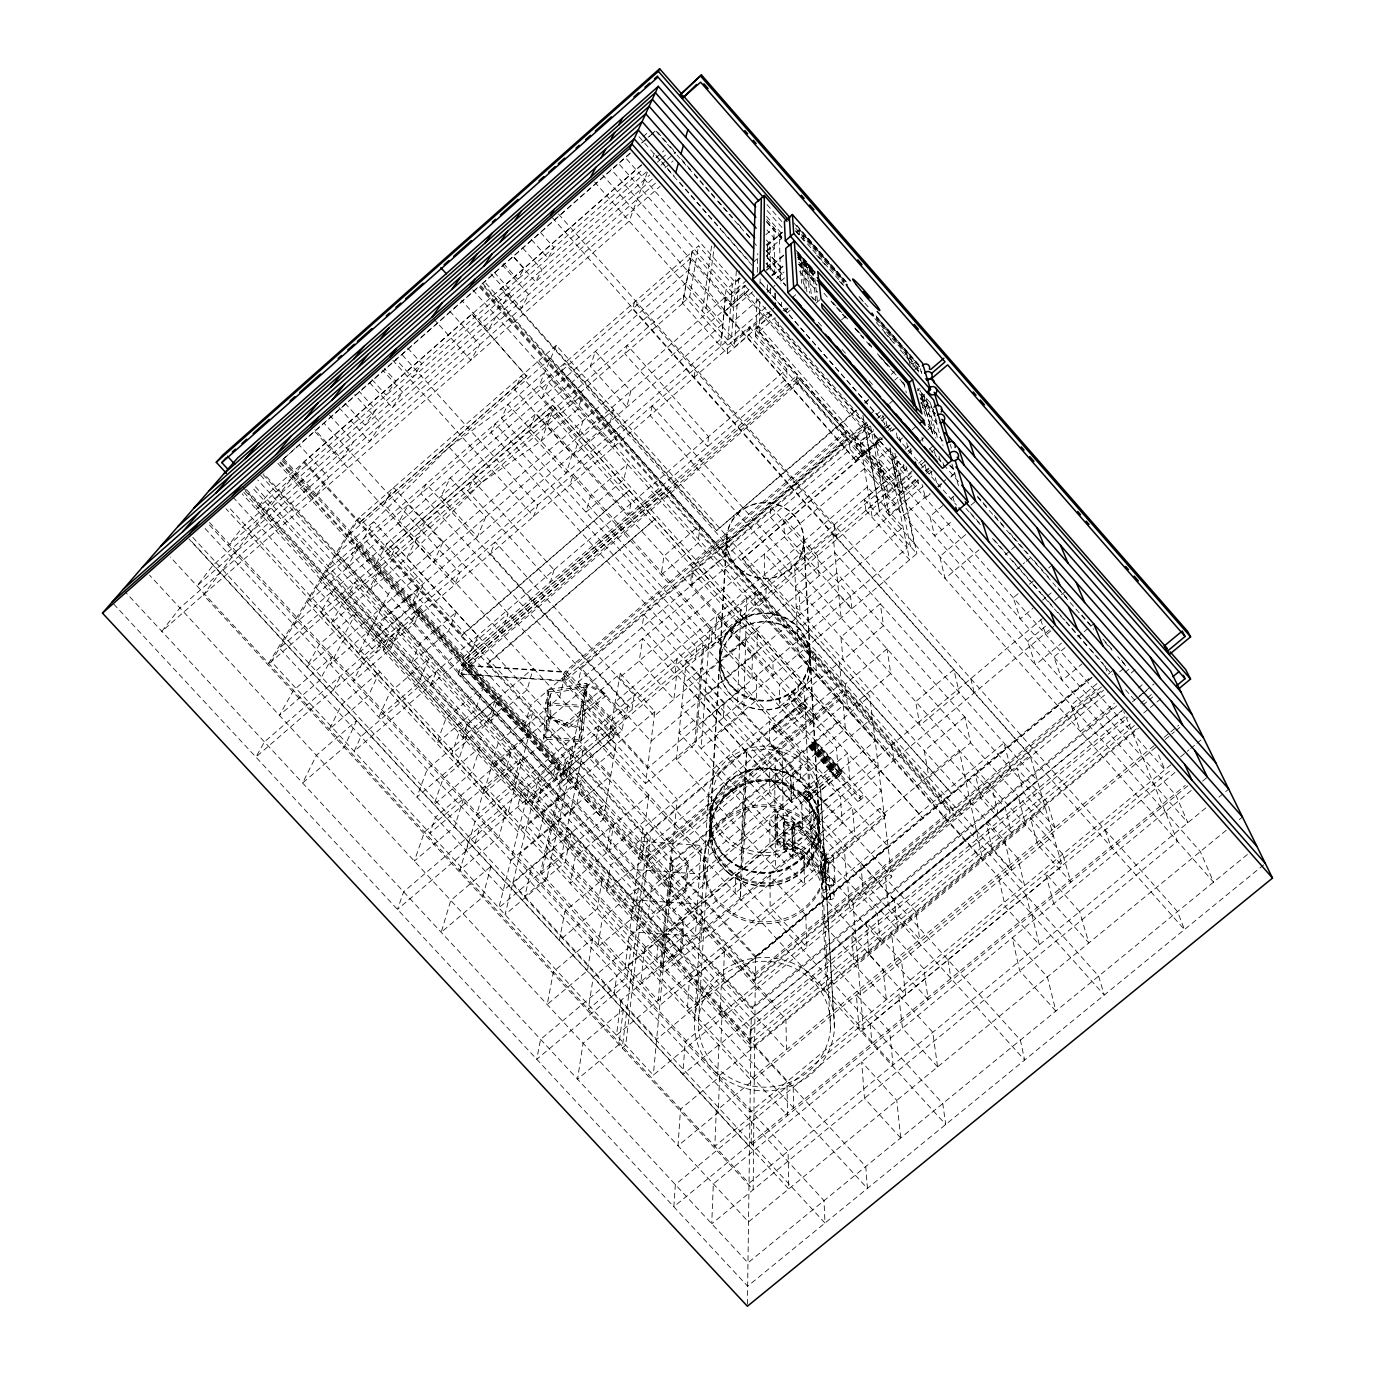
<?xml version="1.0" encoding="UTF-8"?>
<svg xmlns="http://www.w3.org/2000/svg" width="1375" height="1375" viewBox="0 0 1375 1375"><rect width="100%" height="100%" fill="white"/><g stroke="black" fill="none" stroke-linecap="round" stroke-linejoin="round"><path stroke-width="0.75" stroke-dasharray="5 3.75" d="M754.273 975.958L754.291 973.93L649.138 858.808L844.748 693.877L949.747 811.216L950.073 812.952L754.273 975.958L648.931 860.63L649.138 858.808M755.511 957.584L753.156 1189.77L203.362 594.877L304.287 461.519L471.848 314.067L526.728 376.406L358.995 523.033L527.072 375.667M1091.973 677.531L755.683 957.756L755.7 956.261L670.364 862.744L837.564 721.961L837.65 723.164M1116.809 705.839L752.091 1008.838L752.108 1007.291L263.828 473.705M756.748 675.589L756.456 700.219L715.172 735.178M751.18 1143.02L751.438 1121.811M280.397 462.017L753.758 980.117L753.741 981.389L1103.627 690.233M1134.444 725.553L750.011 1044.261L750.2 1030.923L251.608 486.836M1130.508 723.92L750.372 1039.139L750.527 1027.177L253.498 484.67M747.416 1304.239L751.214 1018.841L257.778 480.012M759.756 301.434L759.12 333.455L755.528 336.566L880.172 477.761L900.866 460.006M760.031 283.938L760.117 277.991M756.783 298.048L756.095 328.402L901.02 492.628L892.702 452.839M757.35 272.284L757.78 253.464M755.528 336.566L755.683 329.794L759.223 326.717L882.131 466.056L883.764 474.702L755.683 329.794M735.109 893.148L735.625 875.806M742.259 558.25L952.136 794.045L742.225 559.23L882.269 438.573M740.747 609.933L737.481 705.65L891.756 876.855L653.331 1075.13L271.305 661.616L359.253 517.653L673.097 861.712L653.331 1075.13M749.341 326.752L786.741 369.136L360.955 736.467L354.166 751.3L787.084 378.022L749.048 334.933L749.341 326.752L727.942 345.297L727.272 353.788L682.464 303.153L692.089 251.47L698.517 245.85L732.377 284.281L727.959 340.089M723.714 798.669L724.264 786.362M731.07 636.677L731.448 628.203M746.78 280.122L725.123 298.942L731.053 305.68L731.775 296.45L744.631 285.278L744.167 294.284L869.653 436.648L856.556 447.855L862.211 454.266L880.756 438.419M729.867 561.138L729.936 559.848M585.922 683.306L587.331 685.317L583.258 730.056L580.869 741.469L543.692 738.994L545.755 702.934L548.591 691.986L547.198 689.941L585.922 683.306L605.189 693.258L606.581 695.269L568.597 727.684L548.934 718.162L547.542 716.134L547.198 689.941M580.869 741.469L583.017 705.409L587.331 685.317L585.406 686.967L581.522 728.166L579.116 739.561L545.652 737.327L547.508 704.859L550.327 693.894L548.591 691.986L587.331 685.317L606.581 695.269M709.638 836.567L726.653 542.816M710.153 836.533L710.892 823.762M719.812 668.388L720.311 659.587M711.081 828.609L711.15 827.544M579.116 739.561L581.041 707.094L585.406 686.967L550.327 693.894L550.842 716.53L545.652 737.327M698.569 1020.061L726.292 542.833M703.742 861.3L703.862 859.478M694.616 1019.803L708.348 797.242M1101.478 686.933L952.995 810.528L722.202 552.578L722.288 551.289L869.602 425.167M771.702 314.892L734.319 347.273L739.32 270.892M630.266 152.969L481.937 284.023L719.297 549.33L719.383 548.041L866.714 421.867M741.761 838.389L745.903 778.353M741.022 867.591L745.284 805.888M731.586 336.944L736.364 270.841M641.541 164.725L500.655 288.991L716.581 530.544L856.694 409.527M681.467 952.119L683.908 920.648L573.083 799.459L554.675 815.1L699.067 972.675L697.073 1005.589L548.402 843.631L567.342 827.561L681.467 952.119L662.544 967.966L665.517 936.066L683.908 920.648M688.394 862.778L670.983 877.422L668.319 905.936L686.211 890.914L688.394 862.778L583.619 747.828L566.208 762.678L541.75 873.916L561.258 857.381L583.619 747.828M791.639 802.364L790.952 776.497L808.586 761.681L809.755 787.153L791.639 802.364L683.994 683.152L702.127 667.734L842.342 823.298L840.28 796.898L703.897 645.356L696.163 743.084L676.38 759.859L775.466 869.103L774.727 783.647M680.281 950.83L682.739 919.377M685.077 889.677L687.294 861.575M702.952 642.159L694.925 741.709L812.453 871.561L804.409 691.797L521.194 376.028L514.748 389.83L836.498 748.155L838.337 771.873L507.959 404.37L449.144 447.167L373.759 521.606L337.477 553.3L668.181 914.702L875.205 740.936L544.895 372.092L507.959 404.37L501.462 418.275L708.469 648.295L746.281 616.103L539.309 385.223L556.273 345.366L869.739 696.145L891.756 876.855M720.706 346.363L725.966 289.867L741.108 276.684M882.166 437.731L855.594 460.436L724.264 311.747L749.169 289.558M660.413 965.405L671.928 844.731L775.139 757.728L790.488 774.761L791.158 800.577L775.38 783.097L775.139 757.728M670.364 862.744L670.227 864.119L869.739 696.145M676.38 759.859L686.262 660.395L703.897 645.356M656.683 958.839L658.522 940.466M646.405 857.862L646.611 856.041L842.222 691.058L664.366 492.319L467.998 662.561L646.405 857.862L842.359 692.605L842.222 691.058M644.944 836.395L645.098 835.055L812.333 693.825M644.772 836.223L641.661 861.42L606.513 891.069L610.5 865.167L812.384 694.977M620.314 673.423L608.042 742.397L645.511 783.578L654.878 711.58L620.314 673.423L581.384 706.681L565.881 778.267L603.367 819.294L498.816 907.878L528.464 790.848L899.92 474.306L866.714 436.648L879.45 511.38L872.214 517.55L860.286 442.131L874.964 429.584M614.195 994.434L616.722 975.511M714.725 243.117L706.114 308.12L702.488 311.266L711.614 245.833M634.803 825.292L634.975 823.969M694.134 377.352L695.372 368.328M467.998 662.561L664.366 492.319M537.883 802.106L541.647 786.483L354.905 582.519L347.944 594.877L537.883 802.106L622.136 730.4L624.525 715.877L581.333 668.302L848.719 439.347L885.689 481.233L887.717 491.958L865.958 510.486L909.614 559.797L893.492 479.772L854.752 435.841L867.591 424.858L744.631 285.278M609.4 797.448L609.606 796.159M294.783 448.611L282.648 459.645L464.905 659.175L661.1 490.05L661.289 488.864L479.548 285.777M603.367 819.294L615.948 744.683L654.878 711.58M613.766 737.103L615.278 728.286L564.352 672.237L464.011 665.552L460.952 673.767L560.398 782.53L613.766 737.103L562.306 680.522L460.952 673.767L798.291 383.178L797.964 377.764L464.011 665.552L562.444 773.283L615.278 728.286M682.464 303.153L689.717 296.828L698.517 245.85M571.106 833.027L565.314 862.056L524.855 896.328L531.781 866.353M776.789 817.403L777.477 814.155L785.778 815.77A64.591 62.047 1.3 0 1 828.248 862.778L828.764 870.873L825.327 871.062L824.845 863.414A61.136 58.73 1.3 0 0 784.644 818.933L776.789 817.403L777.081 844.68L785.142 846.261A62.855 60.277 1.3 0 1 826.478 891.911L826.977 899.783L830.5 899.559L828.248 862.778M777.081 844.68L777.477 814.155M821.58 866.37L824.983 865.717A61.273 58.85 1.3 0 0 784.678 821.167L783.561 824.33A57.802 55.516 1.3 0 1 821.58 866.37L825.017 866.37M784.42 843.786L785.108 843.923A62.7 60.139 1.3 0 1 826.341 889.47L822.852 890.123A59.159 56.736 1.3 0 0 783.956 847.172L784.025 821.03M836.275 778.628L836.103 776.188L839.438 773.369A4.434 0.98 -42.2 0 0 836.189 777.408L830.38 770.945L833.645 766.923L830.294 769.725L830.466 772.148L836.275 778.628L842.892 771.77M565.589 759.206L540.495 872.558L658.144 1000.467L677.153 799.339L393.714 487.506L384.003 504.109L705.994 857.862L704.395 884.314L373.759 521.606L363.945 538.347L606.048 803.395L503.181 890.622L279.503 648.209L684.08 295.728L727.942 345.297M622.136 730.4L578.222 682.052L581.333 668.302M538.33 838.062L544.517 811.302L581.728 779.677L576.555 805.595L520.059 853.617L659.777 1005.486L884.555 817.798L745.044 662.544M815.633 741.95L815.736 741.555A4.452 0.928 -42.1 0 0 812.316 743.205L809.153 747.416L815.633 741.95L842.806 772.183M543.692 738.994L548.934 718.162L548.591 691.986M885.637 815.392L879.811 808.328L822.542 856.195L824.742 860.183L828.334 863.259L885.637 815.392L879.811 808.328M474.959 843.408L479.823 826.856M466.314 850.644L475.062 821.528L574.973 736.295L610.741 775.552L510.847 860.389M828.334 863.259L822.542 856.195M501.531 633.239L508.217 613.491L473.773 643.208L466.194 663.678M488.005 662.87L487.627 663.987L655.394 518.787L488.005 662.87L645.098 835.055M784.678 821.167L783.561 824.33L783.956 847.172L785.108 843.923M647.333 172.287L629.2 221.117L161.82 631.331L179.936 607.939L660.069 186.347M652.953 157.145L654.311 153.484M464.905 659.175L661.289 488.864M857.605 801.298L830.38 770.945L833.817 769.33L830.466 772.148M541.028 441.152L552.561 410.988L425.098 522.036L406.845 557.906L370.58 589.462L380.875 570.281L582.914 394.35L577.964 409.011L541.028 441.152L481.353 482.797L406.845 557.906M552.87 405.539L923.003 818.331L552.87 405.539L385.155 551.702L553.162 404.766M462.189 634.597L461.777 635.662L629.612 490.033L462.189 634.597L304.287 461.519M808.294 800.817C802.381 789.766 799.958 796.297 808.294 800.817L836.189 777.408A4.434 0.98 -42.2 0 0 839.644 775.809M430.77 685.231L436.322 671.447M413.239 605.739L423.672 583.447L387.148 543.383L375.581 564.506M333.438 689.889L340.708 675.778M791.931 826.839L793.478 823.866C814.516 832.906 830.105 855.027 826.959 878.539L823.625 879.605C818.967 864.394 806.953 851.434 792.395 845.109L791.931 826.839C812.281 835.519 826.856 857.02 823.625 879.605M792.395 845.109L793.977 842.084L793.478 823.866M496.272 316.284L488.28 330.052L461.673 300.352M346.122 568.786L357.827 548.797L528.791 735.883L507.323 815.719L320.564 612.442L333.712 589.978L550.688 826.564M471.848 314.067L526.728 376.406M643.173 136.709L648.123 132.155M296.398 447.184L477.95 287.203M641.506 143.069L649.55 135.988M651.148 134.578L655.961 130.333L668.731 144.839M282.648 459.645L479.016 286.602L661.1 490.05M481.937 284.023L630.008 153.536M642.881 142.192L655.755 130.848L675.52 153.347M641.352 165.172L269.311 492.594L256.352 509.317L643.225 168.953M655.944 157.764L663.953 150.717M646.387 171.909L242.705 526.934L228.302 545.514L649.688 175.055M657.422 162.198L660.567 159.431M661.719 158.417L666.514 154.206M660.928 165.172L675.675 152.213M652.3 179.18L213.091 565.142L197.003 585.922L656.339 182.411M665.036 167.973L673.045 160.944M556.273 345.366L356.383 520.163L267.833 664.641L682.67 303.377L692.261 251.677L326.803 570.78L534.016 796.881L571.123 765.273M293.838 624.731L686.572 282.356L723.044 323.606L330.395 664.417L342.839 641.214L724.316 309.839L688.909 269.758L307.364 602.611L518.066 831.875L615.175 749.306L580.422 711.116L483.312 794.045L491.116 768.092L861.73 451.189M765.892 234.695L773.867 227.752L774.83 278.042M766.219 244.87L774.073 238.03L766.992 229.969M766.975 245.455L782.323 232.1M766.975 245.936L782.341 232.564M753.019 262.419L757.677 258.38M766.975 250.284L770.086 247.586L767.37 244.492L767.405 269.878M766.906 251.367L781.464 238.717M740.369 278.369L735.522 282.58L624.061 156.114M766.202 255.905L774.28 248.875L765.892 239.319M796.623 231.997L799.098 229.866L844.233 281.394M745.783 285.295L734.628 294.989L618.509 163.35M766.511 267.283L774.486 260.356M800.989 237.652L803.464 235.503L844.405 282.27M766.58 269.895L784.248 254.53M766.58 270.428L784.283 255.045M724.264 311.747L749.289 290.005M752.623 291.706L733.666 308.155L610.792 168.936M771.564 275.241L774.727 272.508L766.219 262.848M772.475 275.086L783.389 265.616M772.544 275.584L783.527 266.045M776.291 278.73L784.059 271.975M798.05 259.823L801.161 257.125L803.447 284.178L806.523 287.667M759.292 298.994L732.669 322.111L602.852 175.158M767.13 292.205L774.967 285.398M780.742 281.205L786.964 275.808M799.425 264.997L804.083 260.941L815.392 273.831M765.634 307.416L264.447 741.898L255.905 757.075L773.781 308.344M813.055 275.516L814.258 273.264L812.934 274.416L815.822 300.936M771.702 314.222L756.113 327.731L900.831 491.717L915.527 479.205M727.272 353.788L749.048 334.933M792.842 297.223L795.747 294.697M759.292 331.323L775.105 317.625M783.011 310.784L786.173 308.052M784.764 310.87L787.909 308.137M784.781 311.506L787.944 308.773M786.827 313.191L790.058 310.406M816.045 303.067L821.013 298.77M841.569 319.842L846.278 315.786M797.036 382.044L458.116 674.059L558.886 784.248L561.172 773.953L461.536 664.933L796.692 376.045L797.036 382.044L847.464 439.175L564.867 681.158L458.116 674.059L461.536 664.933L567.102 671.962L616.756 726.602L615.089 736.398L564.867 681.158L567.102 671.962L846.553 432.541L847.464 439.175M497.991 698.466L533.311 668.147L527.106 689.837L490.875 720.913L498.283 697.589L467.345 724.144L462.842 737.275L494.244 710.342M904.08 355.352L906.555 353.238L875.48 317.745M908.05 359.219L910.525 357.105L876.666 318.45M477.606 729.266L503.267 707.266M891.344 374.395L894.489 371.68M864.823 402.548L869.722 398.355M716.581 530.544L856.814 410.317M864.961 403.322L868.227 400.52M913 364.031L915.458 361.917L918.397 372.041M894.73 380.136L897.978 377.352M914.478 369.961L919.377 365.75L876.992 317.333M845.367 431.458L564.352 672.237L562.306 680.522L846.158 437.405L845.367 431.458L797.964 377.764M870.22 414.219L876.425 408.908M719.297 549.33L866.903 422.933M876.631 414.597L879.88 411.812M889.608 403.477L892.856 400.709M877.697 418.223L880.945 415.456M722.202 552.578L869.791 426.216M880.481 418.825L883.609 416.127M885.362 417.794L882.166 420.544L783.681 308.653M917.366 390.62L919.944 388.42M578.222 682.052L850.111 449.384L848.719 439.347M883.627 427.78L886.875 424.995M924.688 394.556L922.109 396.773L920.339 390.586M885.637 428.364L890.416 424.273M887.15 427.831L890.295 425.15M880.395 437.336L875.566 441.461L1164.9 769.759L1157.595 752.898M888.473 430.444L891.687 427.677M920.906 403.339L926.183 398.836L917.761 389.228M855.594 460.436L880.327 438.419M890.416 431.613L893.664 428.828M742.225 559.23L882.423 439.381M892.203 431.028L895.469 428.244M932.628 433.812L925.117 407.344L930.377 402.858L917.709 388.403M889.814 448.783L878.659 458.305L1176.055 795.489L1187.845 822.714L881.942 476.145M899.37 440.619L902.567 437.903M912.123 429.739L916.902 425.666M547.542 716.134L567.222 725.673L605.189 693.258M882.131 466.056L878.608 469.081L880.172 477.761M897.05 456.225L892.22 460.367L895.778 477.727L906.933 468.222M905.111 449.35L909.958 445.225M927.695 430.083L930.927 427.333L932.68 433.503M907.93 451.43L911.092 448.731M920.58 440.636L923.742 437.938M908.755 453.269L911.917 450.588M904.2 465.094L403.614 891.825L397.478 909.408L914.891 468.669M865.958 510.486L864.308 499.452L885.689 481.233M929.225 449.213L934.02 445.139M794.647 565.864L832.906 533.259L1030.013 755.236L1062.188 865.855L863.414 1029.823L826.908 989.725L820.394 866.491L959.252 750.527L982.798 860.561L798.084 654.294L794.647 565.864L1062.188 865.855M918.758 463.1L921.989 460.35M931.683 452.1L936.513 447.975M911.436 472.897L885.431 495.052L1200.323 851.538L1213.575 882.131L885.998 511.603L870.564 425.975M921.181 464.595L926.062 460.436M911.917 476.077L897.703 488.194L889.762 449.522M921.405 468.016L926.131 463.977M570.642 767.525L533.431 799.219L665.534 943.336L878.144 765.153L746.23 618.011L708.331 650.289M925.341 470.852L928.606 468.067M645.511 783.578L916.867 553.661L879.261 511.156L916.609 479.359M925.959 471.402L929.07 468.755M918.483 479.995L899.559 496.1L903.581 515.591L929.569 493.488M926.372 473.292L929.517 470.611M928.984 473.945L932.13 471.281M885.998 511.603L918.672 483.811L917.692 479.703M923.02 486.303L889.127 515.127L873.366 429.516M565.159 793.134L526.934 825.653L662.733 973.552L881.255 790.745L745.645 639.65L706.681 672.788M719.4 662.595L757.298 630.369L757.041 652.334L704.945 696.592M937.698 486.595L945.828 479.686M930.256 493.917L925.409 498.025L922.092 484.481M938.317 487.059L941.531 484.327M951.208 476.111L956.055 471.986M950.761 477.056L955.556 473M942.666 505.605L929.912 516.433L934.691 535.889L952.033 521.194M950.623 498.85L953.803 496.152M553.231 848.908L512.772 883.214L656.648 1039.277L888.044 846.45L744.391 686.812L703.106 721.823M970.956 505.175L975.683 501.17M965.748 534.548L939.744 556.548L945.123 578.48L979 549.845M788.803 696.833L793.856 692.57M772.372 728.166L802.605 702.625L804.959 704.498L806.987 707.644L776.738 733.167L772.372 728.166L776.738 733.167M772.87 729.352L803.137 703.794L802.605 702.625M776.239 731.981L806.455 706.458M639.564 853.445L841.294 683.203L839.42 662.217L642.727 828.42L629.561 931.786L695.337 936.169L701.319 845.436L641.025 841.414M1005.228 554.795L1010.006 550.756M1011.605 549.416L1016.383 545.394M810.7 721.944L815.753 717.681M648.931 860.63L844.886 695.423L844.748 693.877M636.213 879.759L843.27 705.289L845.367 728.595L632.706 907.517M1016.52 569.491L1024.702 562.616M1026.334 561.241L1031.25 557.098M1018.136 593.691L1013.306 597.747L1020.267 618.87L1033.003 608.18M1029.411 584.203L1034.258 580.13M1048.747 567.944L1051.978 565.228M802.467 794.372L830.448 770.739M805.337 796.348L833.198 772.956M805.423 798.841L833.37 775.397M1042.542 600.17L1045.722 597.489M1047.32 596.166L1052.098 592.144M808.208 801.023L836.103 777.614M1054.917 600.222L1059.833 596.097M1061.466 594.739L1066.364 590.614M1042.319 618.664L540.564 1039.362L536.766 1059.266L1053.697 626.312M792.344 829.727L810.992 814.103L812.298 842.634L793.1 858.705L679.061 732.772L698.277 716.478L846.811 880.825L844.508 851.228L700.253 691.402L681.605 707.248L792.344 829.727L793.1 858.705M1045.67 626.106L1027.641 641.214L1035.461 664.881L1061.431 643.173M1050.861 630.833L1046.031 634.872L1040.6 619.644M1065.041 647.694L1053.903 656.992L1062.239 680.402L1081.884 664.005M1077.759 637.055L1082.538 633.05M1084.119 631.727L1093.675 623.752M825.55 861.059L832.356 855.37M755.7 956.261L1089.877 677.772M1091.853 677.325L721.256 986.133L720.105 1014.922L1107.459 692.708M1097.027 683.581L1071.056 705.203L1080.441 731.534L1114.283 703.416M1108.388 674.128L1113.252 670.072M754.291 973.93L949.747 811.216M952.995 810.528L952.652 808.792L1099.227 686.778M1119.628 671.825L1124.578 667.717M753.758 980.117L1103.231 689.288M1125.077 672.392L1130.027 668.267M863.414 1029.823L852.981 902.516L1030.013 755.236M1131.23 672.942L1137.589 667.648M752.108 1007.291L1114.678 706.045M1138.259 688.016L1143.209 683.908M1122.945 709.723L718.902 1045.206L717.612 1077.106L1138.517 728.303M1132.433 701.834L1153.917 684.011M751.214 1018.841L1121.725 711.236M1141.319 694.959L1134.839 700.339L1123.547 687.5M1142.934 693.619L1147.798 689.58M750.527 1027.177L1125.97 715.602M1140.82 703.278L1152.37 693.688M750.2 1030.923L1127.964 717.492M1142.814 705.169L1152.714 696.953M1143.725 712.955L1148.675 708.847M1150.342 707.472L1155.292 703.364M1156.942 701.989L1163.559 696.506M1136.438 728.836L750.819 1048.403L242.206 493.883M826.908 989.725L1025.75 824.983L1018.05 796.005L825.137 956.192L860.578 995.191L1053.422 835.742L838.87 594.791L797.156 630.197L1011.777 870.169L1004.73 840.864L796.262 607.509L836.773 573.083L1045.172 807.348L857.897 962.534L823.47 924.584L1010.797 768.711L1003.956 742.947L821.889 894.73L855.37 931.683L1037.369 780.57L834.78 552.612L795.438 586.094L998.078 813.192L991.787 787.016M1153.952 745.731L750.406 1079.513L225.981 508.733M1164.161 737.292L1178.719 725.244M1155.636 747.416L716.272 1110.759L714.845 1146.303L1171.775 769.261M1165.175 739.527L1174.422 731.878M1176.072 730.503L1182.655 725.055M1170.761 764.93L749.977 1112.255L208.244 523.72M1180.592 756.817L1189.048 749.839M1190.647 748.516L1195.477 744.528M1197.092 743.205L1201.922 739.217M1174.972 772.458L675.348 1184.58L673.836 1206.734L1185.233 785.452M1187.794 785.83L749.512 1146.819L189.028 539.052M1191.214 790.505L713.333 1183.927L711.734 1223.784L1177.481 841.294L1123.753 711.683M1202.558 781.155L1207.422 777.15M1205.841 807.916L749.031 1183.308L170.345 557.081M1218.92 797.173L1228.734 789.095M1226.259 830.277L748.516 1221.911L149.566 575.163M1239.219 819.655L1242.467 816.991M1247.383 854.494L747.966 1262.817L124.472 591.078M1263.711 864.858L747.656 1286.192L111.977 602.216M806.884 707.712L803.137 703.794M822.577 860.733L825.859 859.684M822.216 878.109L825.653 877.456L823.092 870.083M822.852 890.123L826.341 889.47M821.941 872.73L825.378 872.523M545.755 702.934L583.017 705.409M547.508 704.859L581.041 707.094M637.416 869.808L699.445 873.95M633.6 899.886L697.452 904.131M777.786 841.345L786.311 843.013A66.412 63.68 1.3 0 1 829.984 891.258L830.5 899.559M784.902 832.408L792.155 835.897M793.977 842.084C809.342 848.753 822.044 862.452 826.959 878.539M209.55 522.552L788.098 1151.202L788.734 1188.945L189.888 539.602M205.098 528.516L824.02 1200.633L824.983 1223.062L189.544 533.827M246.434 489.483L750.372 1039.139M242.653 486.887L382.577 639.495L375.994 653.022L232.134 496.272M245.334 491.03L786.964 1081.73L787.514 1115.503L228.559 506.997M243.822 492.302L750.011 1044.261M281.995 460.694L315.03 496.856L328.677 477.348L299.767 445.655M279.812 462.705L776.153 1005.916M277.853 463.323L785.95 1019.305L786.448 1049.709L260.717 475.372M263.089 474.512L752.091 1008.838M315.03 431.733L454.523 584.959L459.8 572.55L324.259 423.517M303.652 462.378L755.683 957.756M686.211 890.914L578.497 772.922L560.605 788.15L700.941 941.583L702.711 912.175L566.208 762.678M283.542 458.511L465.455 657.697M468.548 661.083L646.611 856.041M344.988 403.202L365.045 425.305L375.873 409.819L359.15 391.377M339.041 407.653L369.652 441.358L381.305 424.016L354.681 394.642M329.553 415.198L353.616 441.667L341.516 458.975L314.875 429.722M610.655 727.684L647.505 768.23L907.242 547.972L864.308 499.452M581.384 706.681L615.948 744.683M820.394 866.491L852.981 902.516M371.972 379.517L386.117 395.158L395.845 381.236L384.33 368.483M369.669 382.645L392.305 407.653L402.686 392.202L382.645 370.03M407.688 348.064L421.816 363.739L412.517 377.592L395.811 359.081M686.262 660.395L790.952 776.497M402.119 354.784L537.677 505.037L533.723 516.347L392.837 360.319M449.144 447.167L481.353 482.797M815.323 742.517L842.497 772.75M433.486 318.622L470.8 360.147L479.806 344.644L449.213 310.544M814.791 743.222L841.981 773.455M814.12 743.995L841.294 774.228M812.316 743.205L860.698 797.019M813.312 744.786L840.503 775.036M811.456 743.978L832.769 767.697M812.436 745.559L860.939 799.511M810.648 744.769L831.978 768.487M811.577 746.247L832.941 770.017M809.961 745.542L831.291 769.261M810.752 746.814L832.133 770.584M809.445 746.23L836.103 776.188M809.119 746.797L830.861 771.169M809.033 747.209L830.517 771.152M538.725 360.714L937.406 806.025M472.742 289.833L613.594 447.133L616.206 436.958L480.7 285.536M503.577 263.553L517.705 279.383L524.116 268.348L511.723 254.461M502.116 264.722L528.722 294.525L521.452 308.069L490.875 273.848M494.244 272.319L510.95 291.019L503.817 303.308L483.777 280.895M501.033 288.372L716.65 529.598M482.47 283.216L719.383 548.041M722.288 551.289L952.652 808.792M664.177 493.505L842.359 692.605M844.886 695.423L950.073 812.952M531.42 239.559L548.127 258.328L553.919 247.534L539.773 231.636M522.792 248.119L542.025 269.723L535.562 281.772L511.517 254.805M558.525 214.105L1177.516 911.608L1184.459 929.569L551.925 217.198M594.636 182.033L734.766 340.536L767.473 312.194L770.653 315.803M689.717 296.828L734.319 347.273M915.544 480.27L918.672 483.811M692.089 251.47L731.775 296.45M798.291 383.178L846.158 437.405M850.111 449.384L887.717 491.958M724.316 311.162L855.491 459.663M799.477 271.442L817.798 292.308M928.125 424.136L943.594 441.77M931.391 429.911L928.366 426.456L929.345 429.98M815.633 300.85L811.439 296.055L808.483 266.681L807.159 267.833L809.6 293.081M810.941 296.33L813.656 299.423M766.477 250.611L783.441 269.93M765.995 250.68L783.08 269.998M670.141 146.455L675.812 152.9M681.484 159.363L692.811 172.253M694.238 173.869L709.809 191.623M711.236 193.222L716.908 199.684M718.317 201.3L732.497 217.422M738.152 223.867L740.987 227.098M746.659 233.561L750.905 238.391M766.494 256.128L783.509 275.498M950.555 465.644L956.209 472.072M977.367 496.169L981.612 500.981M983.022 502.58L988.659 509.008M994.314 515.436L1004.197 526.694M1009.834 533.105L1012.653 536.319M1014.062 537.934L1028.191 554.005M1033.828 560.416L1050.758 579.7M1057.822 587.727L1067.705 598.984M1081.816 615.037L1090.289 624.68M1102.991 639.134L1111.447 648.777M1121.33 660.034L1126.228 666.342L1117.738 656.683M676.93 154.945L751.73 240.075M753.139 241.691L757.367 246.503M767.25 257.744L784.18 277.028M949.489 465.162L953.717 469.992M977.763 497.355L1093.709 629.32M1105.019 642.194L1112.083 650.237M929.723 448.869L936.822 456.964M937.853 458.133L959.028 482.212M766.219 263.072L785.898 285.467M818.245 322.266L822.456 327.061M842.153 349.473L846.364 354.269M766.098 263.433L785.847 285.914M869.138 380.669L873.366 385.481M655.72 155.1L674.145 176.034M679.817 182.48L720.913 229.213M722.322 230.811L743.583 254.977M745.009 256.592L750.681 263.037M970.217 512.6L980.048 523.789M994.194 539.859L1006.93 554.348M1012.602 560.794L1016.847 565.623M1018.273 567.222L1032.436 583.327M1033.845 584.942L1040.927 592.986M1042.353 594.602L1052.253 605.877M1057.925 612.305L1065.006 620.366M1066.416 621.981L1089.086 647.728M1090.495 649.344L1103.248 663.833M639.014 136.709L754.256 267.712M965.903 508.303L980.358 524.717M992.458 538.484L1053.009 607.32M1054.419 608.919L1112.272 674.678M782.289 307.055L759.773 281.462L891.309 431.028M896.93 437.405L956.502 505.106M796.812 225.414L846.312 281.944M859.031 296.484L868.931 307.794M876.013 315.872L908.531 353.014M909.941 354.63L919.841 365.939M796.434 225.328L845.9 281.823M860.028 297.963L865.683 304.425M793.667 222.819L845.453 281.978M876.253 317.161L919.669 366.747L919.377 365.75M795.661 228.13L843.769 283.078M874.913 318.639L921.628 371.972M795.902 230.777L811.405 248.48M812.814 250.095L828.317 267.798M829.727 269.397L833.955 274.227M835.364 275.842L843.82 285.502M876.253 322.506L894.575 343.441M900.212 349.869L918.569 370.837M795.489 230.983L803.962 240.677M816.698 255.2L825.189 264.894M839.334 281.05L843.58 285.897M884.623 332.75L894.523 344.042M908.669 360.198L918.569 371.508M766.975 204.548L782.53 222.32M767.164 210.564L782.719 228.319M766.545 216.322L782.117 234.059M797.689 251.814L814.911 271.15M795.627 249.906L815.272 272.319L799.734 254.805M798.17 253.756L815.289 273.23M797.913 253.98L814.808 273.23M796.795 253.12L815.031 273.917M766.82 219.708L782.547 237.634M798.033 255.269L815.031 274.691M919.273 393.542L933.694 410.025M782.066 237.978L779.247 234.781L780.828 283.181M797.534 255.613L814.395 274.862M766.82 221.667L782.409 239.422M797.981 257.194L814.98 276.581M921.216 397.719L935.378 413.875M766.511 221.822L782.066 239.577M797.62 257.314L814.602 276.667M920.683 397.633L934.828 413.755M801.659 263.02L804.581 266.355M923.416 401.844L920.528 398.561L925.564 416.505M798.961 262.109L814.464 279.778M799.786 264.481L815.272 282.133M832.752 302.38L842.652 313.672M844.852 315.855L847.653 319.052M856.814 329.811L863.156 336.72M868.777 343.131L871.595 346.345M880.877 357.259L889.9 367.211M920.889 402.531L925.117 407.344M798.772 264.086L817.008 284.9M831.05 300.902L845.092 316.903M854.923 328.109L863.345 337.717M868.966 344.111L871.767 347.325M877.388 353.719L887.219 364.925M892.839 371.336L898.442 377.73M899.852 379.328L904.062 384.141M798.6 264.292L816.939 285.209M823.986 293.236L829.641 299.681M831.05 301.28L847.98 320.581M855.027 328.625L871.956 347.927M879.02 355.97L895.95 375.272M901.587 381.7L905.816 386.53M922.436 407.155L939.108 426.147M806.644 797.861L808.981 800.37L806.541 795.369A4.452 0.894 42.8 0 0 803.223 793.736A4.452 0.894 42.8 0 0 806.627 797.844M567.222 725.673L568.597 727.684M1104.675 665.448L1105.139 666.566M1104.967 666.377L1107.356 672.134M1105.139 830.053L1110.88 846.708M950.194 444.211L951.431 448.25M951.947 464.045L958.753 486.578M933.814 412.208L935.928 419.289M920.253 368.706L922.006 374.619M930.377 402.858L943.009 445.517M926.183 398.836L938.128 439.914M923.605 395.45L935.894 438.127M942.906 462.516L944.659 468.617M952.858 497.062L955.195 505.192M922.298 397.014L926.492 411.761M939.005 456.191L940.741 462.292M921.181 394.023L932.525 433.916M910.525 357.105L913.292 366.867M909.167 361.316L910.164 364.908M934.295 451.327L935.413 455.314M906.555 353.238L908.153 359.012M935.292 477.744L936.925 483.828M921.955 437.422L922.952 441.169M930.703 470.456L932.714 478.07M903.684 382.508L906.331 392.786M924.877 464.802L926.458 470.972M1031.766 914.323L1039.345 944.728L1005.228 906.675L998.594 877.284M1026.197 895.159L1030.597 912.845M970.767 678.648L974.273 692.845M910.319 448.989L911.797 455.142M906.692 442.767L908.652 451.103M899.473 437.405L900.883 443.627M906.056 466.503L907.466 472.725L775.517 322.987L775.448 318.691M896.294 432.953L897.686 439.244M903.306 464.492L904.148 468.325L778.68 325.909L778.542 320.564M899.92 474.306L916.867 553.661M894.919 453.286L914.066 543.331L910.439 546.408L890.02 447.545M886.119 421.403L887.648 428.691M882.75 415.37L884.675 424.686M867.591 424.858L869.653 436.648M862.916 415.164L879.261 511.156M947.908 959.75L950.967 978.45M854.752 435.841L856.556 447.855M891.739 744.906L893.888 760.169M814.859 278.592L817.472 301.83M834.195 524.769L835.364 536.405M832.906 533.259L841.105 617.856M803.464 235.503L803.859 239.748M804.083 260.941L806.884 291.706M870.237 1023.808L871.973 1043.505M805.114 288.939L802.845 262.952L800.181 265.255L801.642 283.353M799.098 229.866L799.786 237.961M833.491 857.948L835.02 881.066M833.267 880.894L834.247 896.259A3.936 3.764 -1.2 0 1 828.128 899.13A3.936 3.764 -1.2 0 1 828.627 892.616A3.936 3.764 -1.2 0 1 834.247 896.259M821.562 804.788A56.736 54.725 1.2 0 1 761.028 855.439A56.736 54.725 1.2 0 1 708.366 797.019A56.736 54.725 1.2 0 1 768.797 746.247L783.355 749.1A56.736 54.725 1.2 0 1 820.669 790.522L834.453 1029.136A70.073 66.722 1.4 0 1 725.278 1079.375A70.073 66.722 1.4 0 1 733.923 964.116A70.073 66.722 1.4 0 1 834.453 1029.136M821.838 871.252L822.284 878.298M820.669 790.522L833.353 1011.725M803.911 538.45L830.483 1028.861A66.12 62.958 1.4 0 1 727.512 1076.298A66.12 62.958 1.4 0 1 735.642 967.553A66.12 62.958 1.4 0 1 830.483 1028.861M803.55 538.467L819.173 830.603M809.342 654.62L809.806 663.386M817.988 817.919L818.658 830.637M818.4 834.677A53.745 51.752 1.2 0 1 734.697 873.795A53.745 51.752 1.2 0 1 741.245 784.386A53.745 51.752 1.2 0 1 818.4 834.677L818.452 835.759A53.814 51.803 1.2 0 1 734.663 874.913A53.814 51.803 1.2 0 1 741.228 785.417A53.814 51.803 1.2 0 1 818.452 835.759M813.364 810.614L814.155 826.942M805.337 797.053L805.389 798.084M786.741 369.136L787.084 378.022M798.067 685.919L798.411 694.994M804.409 855.216L804.908 868.381M781.447 302.122L781.584 306.333M793.203 1087.367L793.65 1108.044M775.105 293.236L775.225 299.114M774.967 292.944L775.087 299.389M784.644 818.933L785.142 846.261M782.1 752.005L783.733 847.12M770.086 247.586L770.292 273.161M770.413 288.097L770.498 296.622M767.439 284.694L767.439 293.15M935.12 413.188A4.383 4.314 -16.8 0 1 934.278 412.448M933.298 410.438A4.383 4.314 -16.8 0 1 933.23 409.32M936.925 421.334A4.452 4.383 -16.5 0 1 935.859 418.155M766.047 588.397L766.03 599.586L561.533 370.975L564.644 363.12L766.047 588.397M764.414 553.97L764.345 574.767L800.078 614.763L799.116 592.848L764.414 553.97M755.098 592.195L754.892 604.948L1104.228 995.07L1098.625 976.112L755.098 592.195M752.383 655.256L751.953 679.663L715.137 638.705L716.65 615.45L752.383 655.256M746.487 752.366L744.614 835.106L740.248 898.58L742.466 810.803L746.487 752.366M746.78 597.541L743.703 712.559L701.147 748.602L709.895 628.994L746.78 597.541M719.606 1076.763L718.231 1112.513L678.013 1145.77L680.522 1109.161L719.606 1076.763M722.133 1011.02L720.913 1042.989L682.877 1074.562L685.128 1041.803L722.133 1011.02M724.402 951.964L723.302 980.719L687.259 1010.763L689.27 981.303L724.402 951.964M723.989 703.381L723.267 717.698L641.919 627.55L643.981 614.659L723.989 703.381M727.289 536.748L726.275 554.606L690.319 585.355L692.261 566.758L727.289 536.748M712.233 628.736L711.287 642.108L569.938 484.963L573.289 474.169L712.233 628.736M696.661 647.522L695.595 659.57L491.012 432.541L495.172 423.775L696.661 647.522M725.519 296.845L721.686 338.233L358.239 653.452L392.305 586.506L725.519 296.845M699.909 525.13L698.122 543.194L661.203 574.836L663.953 555.998L699.909 525.13M708.538 436.614L707.541 446.6L624.852 353.736L627.241 345.262L708.538 436.614M693 572.688L691.763 584.891L773.094 675.486L772.973 661.822L693 572.688M676.483 675.847L673.905 699.342L639.186 660.928L642.727 638.447L676.483 675.847M676.655 659.072L675.108 672.925L1024.633 1060.056L1020.387 1040.084L676.655 659.072M644.617 948.441L640.922 981.733L795.248 852.552L794.406 822.834L644.617 948.441M651.406 887.425L648.106 917.073L793.598 794.836L792.842 768.402L651.406 887.425M650.341 836.756L625.728 1045.241L622.256 1048.128L647.47 839.18L650.341 836.756M648.811 795.059L645.717 819.93L609.486 850.558L613.525 824.931L648.811 795.059M623.322 1009.594L618.991 1044.588L577.534 1079.186L583.069 1043.247L623.322 1009.594M631.262 945.398L627.395 976.577L588.294 1009.353L593.227 977.333L631.262 945.398M638.378 887.941L634.906 915.905L597.884 947.031L602.302 918.311L638.378 887.941M620.898 1000.519L616.498 1035.255L854.975 836.052L852.363 806.798L620.898 1000.519M628.994 936.787L625.058 967.742L849.888 779.23L847.567 753.191L628.994 936.787M634.133 695.32L631.864 709.758L490.445 553.85L495.12 541.922L634.133 695.32M592.573 938.73L587.452 970.698L547.198 1004.506L553.438 971.644L592.573 938.73M601.975 879.966L597.403 908.531L559.35 940.603L564.936 911.23L601.975 879.966M610.414 827.234L606.306 852.913L570.23 883.403L575.266 857.003L610.414 827.234M627.773 706.217L625.694 719.108L421.008 493.642L426.198 483.983L627.773 706.217M598.83 725.398L595.977 740.334L945.708 1124.492L942.769 1103.558L598.83 725.398M652.111 405.831L650.117 415.491L791.398 573.873L790.969 561.619L652.111 405.831M630.97 503.525L628.65 514.611L545.927 422.469L549.622 412.878L630.97 503.525M575.833 743.273L546.734 879.33L505.055 914.633L539.602 774.177L575.833 743.273M627.327 464.131L623.837 479.497L585.991 512.205L590.408 496.066L627.327 464.131M559.402 764.483L556.291 778.198L351.536 554.28L357.741 543.761L559.402 764.483M556.652 761.355L553.077 776.858L411.606 622.153L417.605 609.125L556.652 761.355M564.902 675.847L559.694 697.142L524.373 727.358L530.458 705.358L564.902 675.847M630.816 391.067L626.759 407.189L590.27 366.317L595.392 351.347L630.816 391.067M521.658 791.192L517.498 807.177L867.419 1188.413L865.769 1166.516L521.658 791.192M491.064 866.164L482.659 897.084L441.186 932.284L450.777 900.402L491.064 866.164M506.447 809.514L498.97 837.031L459.817 870.341L468.377 841.947L506.447 809.514M520.197 758.845L513.511 783.492L476.455 815.1L484.103 789.663L520.197 758.845M532.572 713.247L526.539 735.453L491.373 765.531L498.266 742.62L532.572 713.247M613.663 409.578L609.641 424.239L573.684 455.452L578.6 440.034L613.663 409.578M510.795 752.795L506.516 767.886L429.928 833.319L435.463 817.214L510.795 752.795M634.614 302.002L632.586 308.962L836.997 539.155L835.931 528.825L634.614 302.002M554.022 569.903L550.413 582.072L467.655 490.634L472.639 479.944L554.022 569.903M463.598 798.6L454.627 826.667L414.339 861.059L424.445 832.064L463.598 798.6M480.081 747.038L472.072 772.097L434.002 804.684L443.025 778.8L480.081 747.038M494.88 700.803L487.678 723.319L451.584 754.273L459.697 731.002L494.88 700.803M572.172 454.558L566.208 473.086L528.567 431.217L535.666 413.909L572.172 454.558M583.103 420.647L577.792 437.113L542.352 397.598L548.677 382.216L583.103 420.647M466.95 735.264L457.909 761.939L416.883 797.087L427.109 769.45L466.95 735.264M483.536 686.348L475.475 710.119L436.734 743.377L445.844 718.747L483.536 686.348M811.559 798.067L809.17 795.747A4.452 0.894 42.8 0 1 805.733 791.622A4.452 0.894 42.8 0 1 809.05 793.272L809.961 793.977A4.812 0.963 42.8 0 1 812.677 797.552A4.812 0.963 42.8 0 1 810.081 796.572L809.17 795.85A4.812 0.963 42.8 0 1 805.492 791.416A4.812 0.963 42.8 0 1 809.016 793.152L811.559 798.067M477.692 635.748L472.828 648.983L390.019 558.233L396.292 546.459L477.692 635.748M456.242 612.098L448.542 631.005L411.4 663.111L419.994 643.466L456.242 612.098M428.656 658.969L418.739 682.688L378.881 717.08L389.916 692.433L428.656 658.969M485.719 517.086L477.4 536.817L440.877 496.547L450.278 477.933L485.719 517.086M419.873 611.755L414.614 623.27L383.213 650.478L388.919 638.567L419.873 611.755M442.802 542.609L433.52 562.444L398.045 523.497L408.341 504.694L442.802 542.609M356.727 720.5L344.145 747.192L302.62 783.028L316.422 755.322L356.727 720.5M379.775 671.619L368.586 695.355L329.416 729.214L341.67 704.567L379.775 671.619M400.366 627.928L390.345 649.172L353.272 681.278L364.255 659.209L400.366 627.928M418.877 588.638L409.853 607.767L374.67 638.292L384.553 618.441L418.877 588.638M332.681 656.339L319.722 680.384L279.4 715.361L293.494 690.353L332.681 656.339M356.452 612.202L344.902 633.652L306.797 666.755L319.361 644.445L356.452 612.202M377.747 572.653L367.383 591.903L331.272 623.322L342.564 603.298L377.747 572.653M550.739 358.377L348.648 535.012L670.708 887.528L872.403 717.956L550.739 358.377M691.109 257.881L320.134 581.711L524.906 804.925L895.434 489.38L856.092 444.812L869.138 433.658L744.288 291.998L731.225 303.325L691.109 257.881M550.842 716.53L548.934 718.162L583.258 730.056L581.522 728.166L550.842 716.53M864.462 468.531L619.558 677.686L654.294 716.031L899.147 507.788L864.462 468.531M867.367 486.905L615.244 701.955L650.994 741.366L903.066 527.295L867.367 486.905M815.289 654.122L779.367 684.527L779.711 706.647L816.578 675.486L815.289 654.122M880.241 603.745L840.898 637.038L843.047 659.863L883.541 625.659L880.241 603.745M887.03 648.88L845.333 684.062L847.739 709.758L890.742 673.527L887.03 648.88M953.906 669.522L915.681 701.628L919.858 725.519L959.183 692.57L953.906 669.522M964.752 716.942L924.275 750.802L928.967 777.58L970.647 742.775L964.752 716.942M801.934 711.906L797.569 706.887L801.934 711.906M829.211 862.572L825.155 860.63A4.538 4.366 -1.3 0 1 831.961 854.941L832.734 855.8A4.538 4.366 -1.3 0 1 829.211 862.572M830.655 885.792L827.286 884.692A4.641 4.469 -1.3 0 1 827.819 877.628A4.641 4.469 -1.3 0 1 834.78 879.931A4.641 4.469 -1.3 0 1 830.655 885.792M782.306 752.039L768.573 749.358A53.522 51.631 1.2 0 0 711.562 797.259A53.522 51.631 1.2 0 0 761.252 852.363A53.522 51.631 1.2 0 0 818.366 804.564L817.506 791.106A53.522 51.631 1.2 0 0 782.306 752.039M730.761 911.9L718.85 901.845A60.861 58.506 1.3 0 1 747.553 807.142A60.861 58.506 1.3 0 1 824.759 872.334A60.861 58.506 1.3 0 1 730.761 911.9M730.709 913.825L718.764 903.736A60.981 58.609 1.3 0 1 747.519 808.878A60.981 58.609 1.3 0 1 824.863 874.191A60.981 58.609 1.3 0 1 730.709 913.825M900.694 1137.95L864.497 1098.333L861.644 1061.827L896.775 1100.378L900.694 1137.95M886.308 999.728L853.978 964.098L851.692 934.931L883.18 969.684L886.308 999.728M805.733 915.045L770.034 875.703L770.137 906.933L806.919 947.392L805.733 915.045M937.612 1066.897L902.481 1028.208L898.614 994.658L932.766 1032.316L937.612 1066.897M889.608 1031.422L856.384 994.881L858.945 1027.4L893.097 1064.92L889.608 1031.422M901.57 961.297L866.147 922.144L869.172 954.697L905.661 994.967L901.57 961.297M803.567 855.731L769.845 818.469L769.931 846.261L804.616 884.538L803.567 855.731M880.223 941.17L849.527 907.259L847.464 880.962L877.405 914.083L880.223 941.17M928.177 999.659L894.97 962.981L891.516 932.989L923.828 968.756L928.177 999.659M792.602 856.814L775.895 838.355L775.62 809.927L791.863 827.888L792.602 856.814M915.819 911.677L885.139 877.645L888.233 904.595L919.72 939.469L915.819 911.677M894.077 899.542L860.613 862.452L863.311 891.447L897.72 929.534L894.077 899.542M801.625 802.691L769.691 767.302L769.759 792.189L802.57 828.506L801.625 802.691M1055.88 1011.072L1019.717 970.853L1012.258 937.819L1047.372 976.92L1055.88 1011.072M799.872 754.961L769.536 721.273L769.605 743.686L800.731 778.216L799.872 754.961M1011.381 832.477L980.719 798.119L975.356 774.383L1005.263 807.916L1011.381 832.477M1079.616 911.642L1045.516 873.434L1053.748 903.667L1088.845 942.923L1079.616 911.642M1017.827 858.327L986.373 823.127L992.32 849.458L1024.616 885.569L1017.827 858.327M817.592 555.689L783.853 517.773L784.352 536.955L819.036 575.919L817.592 555.689M850.472 596.114L770.55 506.292L770.602 517.43L851.898 608.713L850.472 596.114M1054.866 827.681L1023.43 792.344L1016.812 768.109L1047.458 802.57L1054.866 827.681M1062.669 854.15L1030.391 817.919L1037.747 844.903L1070.919 882.097L1062.669 854.15M859.255 800.731A4.434 1.014 -42.2 0 0 864.17 795.455A4.434 1.014 -42.2 0 0 859.031 798.583A4.434 1.014 -42.2 0 0 859.255 800.731M827.286 884.692A3.867 3.713 -1.2 0 0 833.319 881.856A3.867 3.713 -1.2 0 0 827.767 878.264A3.867 3.713 -1.2 0 0 827.286 884.692M734.817 689.597A45.014 43.777 0.9 0 0 808.878 665.998A45.014 43.777 0.9 0 0 750.767 615.398A45.014 43.777 0.9 0 0 734.817 689.597M739.423 568.666A38.517 37.709 0.5 0 0 802.794 548.281A38.517 37.709 0.5 0 0 753.07 504.745A38.517 37.709 0.5 0 0 739.423 568.666M734.525 689.906A45.444 44.189 0.9 0 0 809.291 666.067A45.444 44.189 0.9 0 0 750.63 615.003A45.444 44.189 0.9 0 0 734.525 689.906M739.183 568.923A38.878 38.053 0.5 0 0 803.155 548.35A38.878 38.053 0.5 0 0 752.95 504.402A38.878 38.053 0.5 0 0 739.183 568.923M735.092 689.288A44.584 43.364 0.9 0 0 808.466 665.913A44.584 43.364 0.9 0 0 750.905 615.777A44.584 43.364 0.9 0 0 735.092 689.288M734.456 698.706A45.495 44.241 0.9 0 0 809.342 674.867A45.495 44.241 0.9 0 0 750.595 623.734A45.495 44.241 0.9 0 0 734.456 698.706M734.748 698.414A45.066 43.811 0.9 0 0 808.913 674.781A45.066 43.811 0.9 0 0 750.733 624.13A45.066 43.811 0.9 0 0 734.748 698.414M728.303 859.512A54.158 52.181 1.2 0 0 817.42 831.48A54.158 52.181 1.2 0 0 747.553 771.083A54.158 52.181 1.2 0 0 728.303 859.512M727.959 859.873A54.656 52.663 1.2 0 0 817.919 831.583A54.656 52.663 1.2 0 0 747.398 770.619A54.656 52.663 1.2 0 0 727.959 859.873M728.647 859.152A53.642 51.683 1.2 0 0 816.922 831.377A53.642 51.683 1.2 0 0 747.708 771.564A53.642 51.683 1.2 0 0 728.647 859.152M727.805 872.712A54.863 52.817 1.3 0 0 818.091 844.353A54.863 52.817 1.3 0 0 747.295 783.217A54.863 52.817 1.3 0 0 727.805 872.712M728.148 872.352A54.347 52.319 1.3 0 0 817.592 844.25A54.347 52.319 1.3 0 0 747.45 783.681A54.347 52.319 1.3 0 0 728.148 872.352M796.538 698.534A16.758 2.63 49.9 0 0 815.186 718.077A16.758 2.63 49.9 0 0 802.673 698.809A16.758 2.63 49.9 0 0 796.538 698.534M791.467 702.814A16.758 2.664 49.9 0 0 810.133 722.339A16.758 2.664 49.9 0 0 797.637 703.055A16.758 2.664 49.9 0 0 791.467 702.814"/><path stroke-width="1.5" d="M968.017 501.909L763.847 269.706L764.363 195.439L755.236 203.397L752.761 279.331L956.948 511.277L968.017 501.909L955.178 460.367M761.32 198.103L760.134 272.903L964.322 505.037M675.744 172.597L678.459 162.989M681.02 153.931L683.427 145.389M685.712 137.311L687.878 129.68M931.528 373.467L945.072 361.883L700.614 82.191L682.533 98.141L679.886 95.098L701.439 74.903L1187.656 631.417L1190.578 636.848L1169.575 654.311L1164.316 645.941L1182.191 631.056L1185.078 636.47L1167.066 651.441M682.533 98.141L696.592 84.511M679.886 95.098L701.439 74.903M941.084 409.011L1170.486 670.742L1272.528 878.058L747.398 1306.25L102.472 613.113L629.802 148.294L658.298 86.35L758.691 200.887M226.428 473.327L216.27 462.258L658.367 71.363L659.639 68.75L680.848 92.984M590.477 177.341L595.908 167.286M600.995 157.833L605.791 148.93M610.328 140.542L614.608 132.602M618.664 125.073L622.514 117.958M550.516 215.6L554.245 209.292M469.889 286.67L474.994 279.159M483.914 266.062L492.302 253.739M500.208 242.12L507.667 231.155M514.731 220.791L521.417 210.977M432.059 317.023L442.269 302.809M451.859 289.42L460.917 276.805M469.459 264.894L477.537 253.636M485.186 242.963L492.456 232.856M389.967 357.122L396.412 348.459M310.716 427.006L318.484 417.175M332.08 399.988L344.867 383.814M356.933 368.586L368.311 354.183M379.087 340.57L389.297 327.662M276.255 454.403L291.105 436.133M305.061 418.945L318.227 402.738M330.67 387.423L342.444 372.934M353.581 359.202L364.169 346.173M232.134 496.272L241.209 485.306M189.544 533.827L199.323 522.242M182.669 531.781L199.736 511.878M215.806 493.127L231.017 475.389M245.386 458.631L259.016 442.733M102.472 613.113L237.617 457.978L658.298 86.35M227.614 468.944L221.822 462.619L226.067 457.858M216.27 462.258L222.613 455.211L659.639 68.75M232.306 452.014L235.503 449.161M241.931 443.489L246.744 439.227M253.172 433.555L269.208 419.375M290.073 400.95L294.869 396.688M299.681 392.442L320.547 374M338.181 358.411L341.395 355.575M347.806 349.903L354.234 344.231M357.431 341.395L371.869 328.625M386.306 315.872L389.52 313.036M395.931 307.364L400.744 303.102M405.556 298.856L423.208 283.25M444.056 264.808L448.886 260.545M453.716 256.283L471.419 240.625M492.336 222.131L495.55 219.295M500.38 215.016L518.083 199.375M539 180.881L543.83 176.619M548.659 172.339L555.105 166.65M558.319 163.814L564.747 158.125M576.022 148.156L579.236 145.32M585.681 139.631L590.511 135.352M595.323 131.089L611.428 116.858M633.927 96.972L638.653 92.795M644.961 87.209L649.705 83.033M654.431 78.839L657.594 76.055M221.822 462.619L658.006 77.069L763.658 197.673M223.816 473.825L655.394 92.641L755.7 207.023M209.258 490.531L652.334 99.275L755.837 217.25M193.909 508.148L649.12 106.305L756.113 228.181M177.702 526.763L645.7 113.712L754.669 237.789M160.531 546.459L642.091 121.584L753.552 248.428M142.347 567.342L638.241 129.938L753.827 261.37M123.028 589.531L634.15 138.823L754.067 275.069M111.977 602.216L631.812 143.911L1265.361 863.517M850.352 280.758L792.395 214.552L784.42 221.495L785.331 240.797L789.577 245.627M785.331 240.797L793.736 233.492L792.395 214.552M752.761 279.331L763.847 269.706M787.806 292.462L797.311 284.213L794.269 240.986L785.709 248.428L787.806 292.462L942.477 468.394L951.981 460.316L933.659 400.039L790.505 236.311L789.336 217.216M912.57 379.689L921.955 413.789L821.013 298.77L817.712 271.477L912.57 379.689L907.913 383.677L817.3 280.363M930.789 369.463L943.817 358.308M931.098 378.984L947.65 364.839L1185.078 636.47M927.266 392.356L930.497 389.589L922.453 363.12L877.216 311.438M920.116 423.139L923.691 420.08L821.631 303.806L822.13 307.931L925.117 425.236L923.691 420.08M1172.875 676.672L1179.166 671.464M1176.777 685.541L1185.044 678.683L1183.325 675.28M1178.994 688.634L1190.544 679.061L1185.697 669.573L1170.142 651.819M227.477 456.259L234.713 464.148M440.842 267.661L446.428 273.883M629.802 148.294L1272.528 878.058M957.189 457.256L1203.52 737.877M797.311 284.213L951.981 460.316M955.883 466.864L1215.775 762.781M948.32 463.427L793.65 287.375L790.969 243.839M961.675 485.22L1228.734 789.095M795.644 299.836L801.298 306.264M804.117 309.478L814 320.719M828.128 336.772L830.947 339.986M836.602 346.414L840.83 351.244M845.075 356.056L850.712 362.484M853.548 365.698L866.25 380.153M887.425 404.25L890.261 407.464M895.898 413.892L901.553 420.303M904.372 423.517L918.5 439.587M792.842 297.223L812.625 319.739M816.87 324.569L821.116 329.398M825.361 334.228L862.125 376.045M866.37 380.875L870.616 385.705M874.861 390.534L880.516 396.963M883.334 400.177L911.625 432.352M915.87 437.181L920.116 442.011M924.344 446.841L937.08 461.312M965.284 501.806L1242.467 816.991M958.994 507.925L1257.042 846.587M683.684 96.216L789.748 217.336M931.15 378.864L1167.323 648.587M680.488 93.38L683.134 96.388M1164.316 645.941L1166.808 648.777M658.367 71.363L788.58 220.052M935.773 388.128L1190.544 679.061M764.363 195.439L786.998 221.289M934.141 392.27L1185.044 678.683M793.736 233.492L930.497 389.589M941.892 419.358L1180.919 691.969M817.214 277.595L909.236 382.542L916.798 410.764M819.827 282.322L860.939 329.158M866.542 335.603L906.125 380.686M944.728 432.558L1191.919 714.312M700.975 76.502L1190.578 636.848M703.897 83.789L708.125 88.636M744.82 130.608L747.656 133.839M753.294 140.302L756.113 143.533M801.281 195.216L804.1 198.447M809.755 204.892L813.983 209.739M857.725 259.806L861.97 264.653M914.186 324.397L918.414 329.244M973.208 391.944L976.027 395.175M980.272 400.022L984.5 404.869M1021.212 446.875L1024.048 450.106M1029.686 456.569L1033.931 461.416M1077.708 511.5L1080.527 514.731M1086.181 521.194L1089 524.425M1125.713 566.431L1128.531 569.663M1134.186 576.125L1138.414 580.972M1150.308 657.061L1160.517 678.511M1171.277 701.147L1182.655 725.055M1194.686 750.355L1207.422 777.15M1184.717 764.414L1191.85 780.003M1060.469 545.222L1068.117 563.32M1076.178 582.381L1084.686 602.491M1093.675 623.752L1103.18 646.233M1113.252 670.072L1123.942 695.372M1037.094 527.931L1044.33 546.081M1051.978 565.228L1060.056 585.475M1068.598 606.891L1077.656 629.595M1050.448 611.841L1055.33 624.955M969.358 441.272L974.669 456.741M958.788 448.577L964.116 465.145M969.736 482.642L975.683 501.17M981.991 520.798L988.677 541.664M934.587 393.714L938.334 405.831M942.7 419.977L949.558 442.183M955.78 507.22L956.948 511.277M907.534 382.302L913.791 405.9M915.234 462.034L916.523 467.294M775.294 303.033L775.362 306.969M946.842 443.42A4.692 4.589 -15.8 0 1 955.109 447.477M949.317 454.541A4.761 4.675 -15.5 0 1 955.78 451.773A4.761 4.675 -15.5 0 1 957.945 458.305A4.761 4.675 -15.5 0 1 951.122 459.938M933.986 407.206A4.383 4.314 -16.8 0 1 940.07 406.02A4.383 4.314 -16.8 0 1 941.205 412.002M937.406 415.147A4.452 4.383 -16.5 0 1 944.522 417.037A4.452 4.383 -16.5 0 1 939.95 422.812M872.025 313.087A20.797 1.392 49.2 0 1 861.111 303.634A20.797 1.392 49.2 0 1 847.017 284.677M922.298 365.75A4.056 4.005 -18.5 0 1 929.483 369.291M924.584 373.295A4.125 4.056 -18.2 0 1 930.737 372.505A4.125 4.056 -18.2 0 1 930.669 378.623M929.758 379.208A4.125 4.056 -18.2 0 1 925.65 378.933M926.733 380.411A4.177 4.108 -17.9 0 1 934.33 382.972M869 297.911L863.552 291.62L869 297.911M856.281 284.677A20.797 1.341 49.3 0 0 879.278 310.337A20.797 1.341 49.3 0 0 863.242 289.3A20.797 1.341 49.3 0 0 856.281 284.677M931.219 394.659A4.245 4.177 -17.6 0 0 936.805 389.898A4.245 4.177 -17.6 0 0 929.878 387.561A4.245 4.177 -17.6 0 0 931.219 394.659"/></g></svg>
